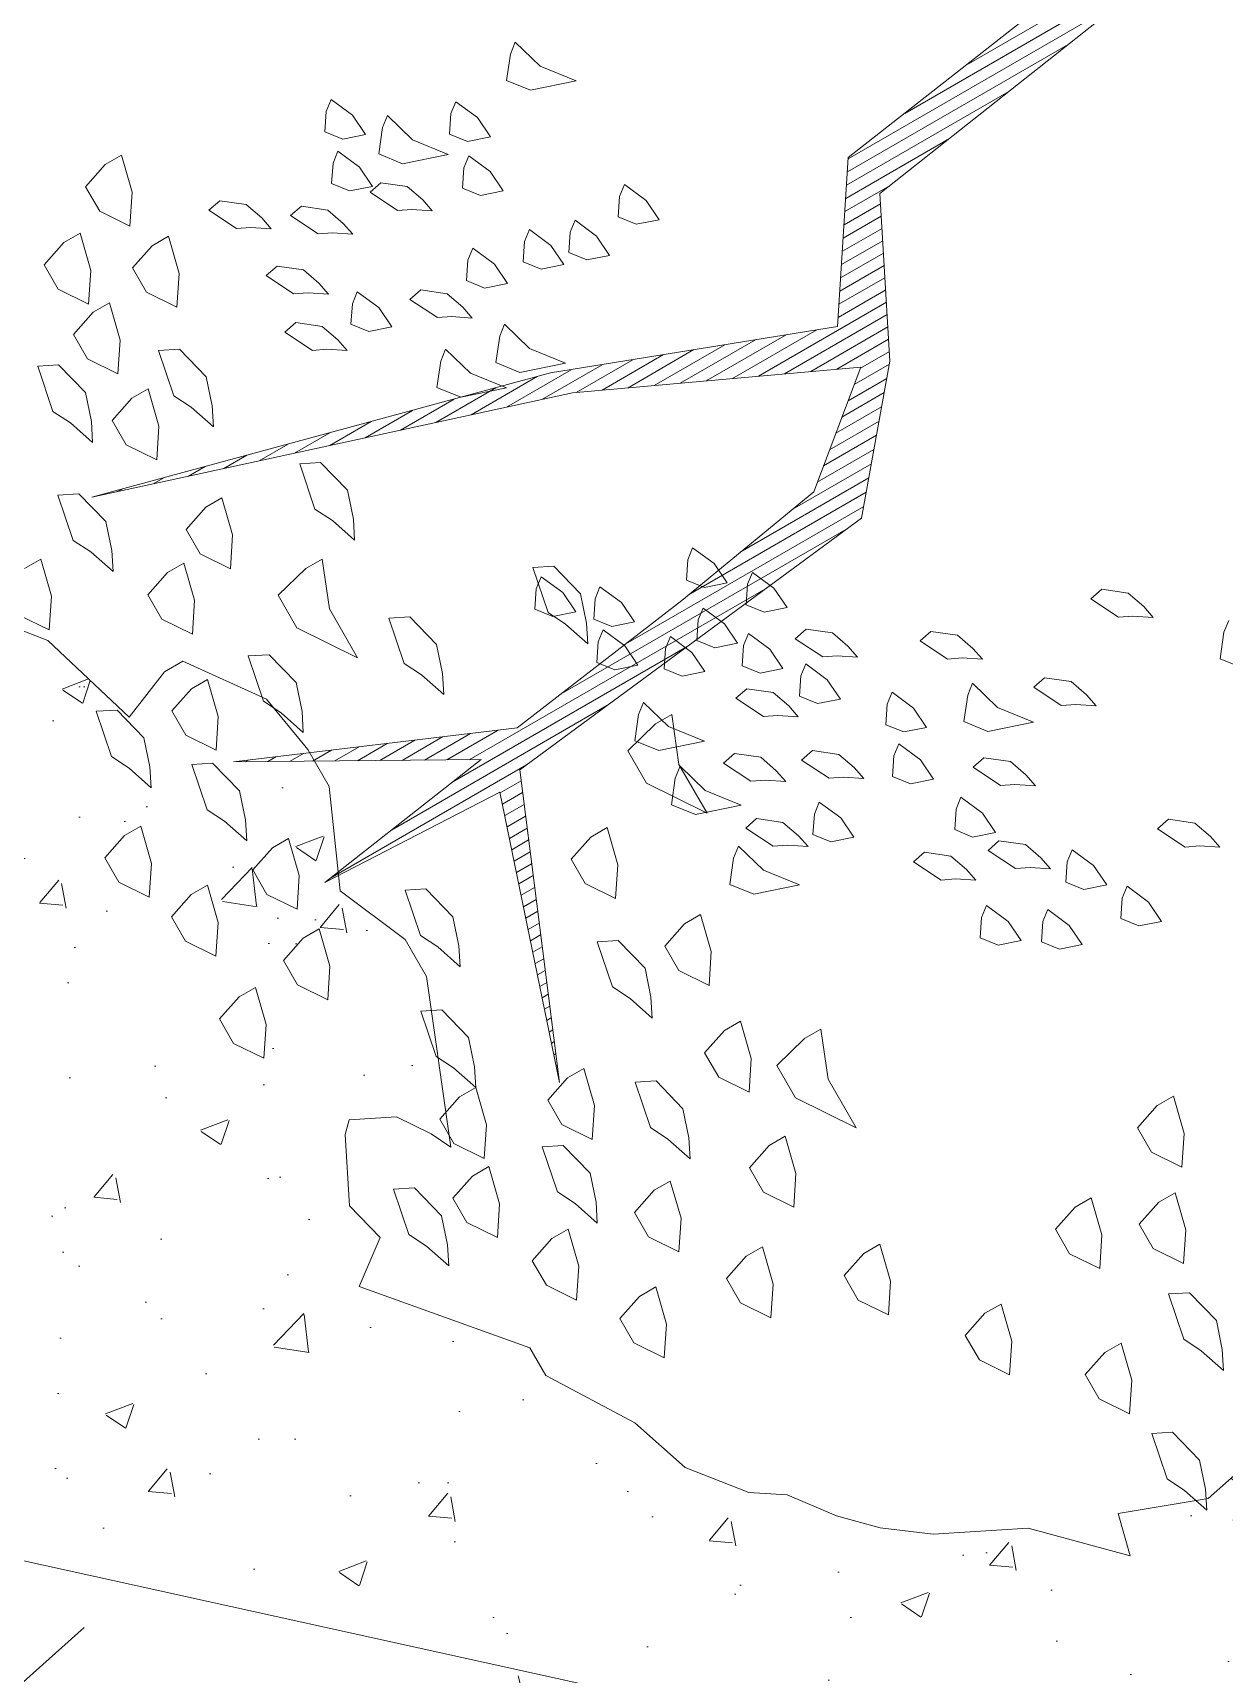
# Model space of a CAD drawing. Header units: metres. Extents: x 12093 to 20303, y 514 to 1412.
# Drawn here: x 19790.034 to 19791.582, y 684.949 to 687.081 of the extents above; entities that cross this region are included whole.
import ezdxf

# ---------------------------------------------------------------- set-up
doc = ezdxf.new("R2010")
doc.units = ezdxf.units.M
doc.layers.get('0').update_dxf_attribs({"lineweight": 13})
for name, color, linetype, lineweight in [('AMBI-GRASS', 104, 'Continuous', 20), ('ARBOLES', 52, 'Continuous', 13), ('grass', 64, 'Continuous', 13), ('MANZANAS-ORIGINALES', 147, 'Continuous', 9)]:
    doc.layers.add(name, color=color, linetype=linetype, lineweight=lineweight)
pattern_1 = [(50, (19136.99335, 73.14804), (0.36436934, -0.03187817), [0.0381, -0.4191]), (355, (19136.99335, 73.14804), (-0.07048565, 0.38211329), [0.03048, -0.33528]), (100.451, (19137.0237, 73.1454), (0.293885, 0.35023338), [0.03238, -0.35618]), (46.1842, (19136.99335, 73.24964), (0.54215808, -0.08408466), [0.05715, -0.62865]), (96.6356, (19137.03853, 73.24264), (0.47480847, 0.4948511), [0.04857, -0.53427]), (351.184, (19136.99335, 73.24964), (0.4748092, 0.49485024), [0.04572, -0.50292]), (21, (19137.04415, 73.22424), (0.30322976, -0.20453104), [0.0381, -0.4191]), (326, (19137.04415, 73.22424), (0.12360406, 0.36837593), [0.03048, -0.33528]), (71.4514, (19137.06942, 73.2072), (0.42683298, 0.16384572), [0.03238, -0.35618]), (37.5, (19136.99335, 73.14804), (0.006177207, 0.169110078), [0, -0.331216, 0, -0.34036, 0, -0.33655]), (7.5, (19136.99335, 73.14804), (0.133639325, 0.20036115), [0, -0.194056, 0, -0.323596, 0, -0.12827]), (327.5, (19136.88007, 73.14804), (0.27118119, -0.011457488), [0, -0.127, 0, -0.39624, 0, -0.52578]), (317.5, (19136.82927, 73.14804), (0.29625836, 0.05085298), [0, -0.1651, 0, -0.263144, 0, -0.37338])]

# ---------------------------------------------------------------- blocks, each defined once
blk = doc.blocks.new('ghgfghgh')
at = {"layer": 'ARBOLES', "lineweight": 20}
for p, q in [((20001.1504, 663.7638), (20001.5824, 664.0132)), ((20001.2006, 663.8032), (20001.4628, 663.9546)), ((20001.1042, 663.7276), (20001.3177, 663.8952)), ((20001.1042, 663.7267), (20001.333, 663.8588)), ((20001.3369, 663.8619), (20001.1301, 663.6982)), ((20001.1035, 663.7159), (20001.2843, 663.8203)), ((20001.1028, 663.705), (20001.2357, 663.7818)), ((20001.1021, 663.6942), (20001.187, 663.7433)), ((20001.0953, 663.5894), (20001.1042, 663.7276)), ((20001.1014, 663.6834), (20001.1384, 663.7047)), ((20001.1301, 663.6982), (20001.1383, 663.5611)), ((20001.1007, 663.6725), (20001.1306, 663.6898)), ((20001.0993, 663.6509), (20001.1318, 663.6696)), ((20001.1, 663.6617), (20001.1312, 663.6797)), ((20001.0986, 663.6401), (20001.1324, 663.6596)), ((20001.0979, 663.6292), (20001.133, 663.6495)), ((20001.0965, 663.6076), (20001.1342, 663.6293)), ((20001.0972, 663.6184), (20001.1336, 663.6394)), ((20001.0958, 663.5967), (20001.1348, 663.6193)), ((20001.0306, 663.5487), (20001.1354, 663.6092)), ((20000.8603, 663.5513), (20001.0953, 663.5894)), ((20001.052, 663.5506), (20001.136, 663.5991)), ((20001.0734, 663.5525), (20001.1366, 663.589)), ((20000.9452, 663.5411), (20001.003, 663.5744)), ((20000.9666, 663.543), (20001.0281, 663.5785)), ((20000.9879, 663.5449), (20001.0532, 663.5826)), ((20001.0093, 663.5468), (20001.0784, 663.5867)), ((20001.0947, 663.5544), (20001.1372, 663.579)), ((20000.8812, 663.5354), (20000.9276, 663.5622)), ((20000.9025, 663.5373), (20000.9527, 663.5663)), ((20000.9239, 663.5392), (20000.9778, 663.5704)), ((20001.1141, 663.5552), (20001.1378, 663.5689)), ((20001.1383, 663.5611), (20001.1151, 663.4324)), ((20000.4846, 663.4496), (20000.8603, 663.5513)), ((20000.7953, 663.5171), (20000.8494, 663.5483)), ((20000.8242, 663.5234), (20000.8773, 663.554)), ((20000.8532, 663.5297), (20000.9025, 663.5581)), ((20001.1145, 663.5562), (20000.8784, 663.5351)), ((20001.0759, 663.4541), (20001.1145, 663.5562)), ((20001.1091, 663.5419), (20001.1378, 663.5585)), ((20000.8784, 663.5351), (20000.4846, 663.4496)), ((20000.7664, 663.5108), (20000.8154, 663.5391)), ((20001.099, 663.5152), (20001.1336, 663.5352)), ((20001.1041, 663.5285), (20001.1357, 663.5468)), ((20000.7085, 663.4982), (20000.7474, 663.5207)), ((20000.7374, 663.5045), (20000.7814, 663.5299)), ((20001.094, 663.5019), (20001.1315, 663.5236)), ((20000.6795, 663.4919), (20000.7134, 663.5115)), ((20001.0889, 663.4885), (20001.1294, 663.5119)), ((20000.6506, 663.4856), (20000.6795, 663.5023)), ((20001.0839, 663.4752), (20001.1273, 663.5003)), ((20000.5927, 663.4731), (20000.6115, 663.4839)), ((20000.6216, 663.4794), (20000.6455, 663.4931)), ((20001.0788, 663.4619), (20001.1252, 663.4886)), ((20000.5637, 663.4668), (20000.5775, 663.4747)), ((20001.0581, 663.4395), (20001.1231, 663.477)), ((20000.9678, 663.3651), (20001.0759, 663.4541)), ((20000.9733, 663.3697), (20001.1189, 663.4537)), ((20001.0157, 663.4046), (20001.121, 663.4654)), ((20000.9219, 663.3296), (20001.1168, 663.4421)), ((20001.1151, 663.4324), (20000.8351, 663.2264)), ((20000.8691, 663.2886), (20001.104, 663.4243)), ((20000.7938, 663.2347), (20001.0382, 663.3758)), ((20000.833, 663.2607), (20000.9678, 663.3651)), ((20000.7802, 663.2165), (20000.9723, 663.3274)), ((20000.73, 663.177), (20000.9065, 663.279)), ((20000.6008, 663.233), (20000.833, 663.2607)), ((20000.7388, 663.2342), (20000.7719, 663.2534)), ((20000.7571, 663.2344), (20000.7947, 663.2561)), ((20000.7754, 663.2346), (20000.8174, 663.2588)), ((20000.647, 663.2334), (20000.6581, 663.2398)), ((20000.6654, 663.2336), (20000.6809, 663.2425)), ((20000.6837, 663.2337), (20000.7037, 663.2453)), ((20000.7021, 663.2339), (20000.7264, 663.248)), ((20000.7204, 663.2341), (20000.7492, 663.2507)), ((20000.8036, 663.2348), (20000.6008, 663.233)), ((20000.6103, 663.2331), (20000.6126, 663.2344)), ((20000.6287, 663.2332), (20000.6354, 663.2371)), ((20000.6755, 663.1343), (20000.8036, 663.2348)), ((20000.6797, 663.1376), (20000.8406, 663.2305)), ((20000.8351, 663.2264), (20000.8676, 662.9704)), ((20000.8191, 663.2076), (20000.8362, 663.2175)), ((20000.8189, 663.2082), (20000.6755, 663.1343)), ((20000.8676, 662.9704), (20000.8189, 663.2082)), ((20000.821, 663.1983), (20000.8374, 663.2078)), ((20000.8229, 663.189), (20000.8387, 663.1981)), ((20000.8248, 663.1797), (20000.8399, 663.1884)), ((20000.8267, 663.1703), (20000.8411, 663.1787)), ((20000.8286, 663.161), (20000.8424, 663.169)), ((20000.8305, 663.1517), (20000.8436, 663.1592)), ((20000.8324, 663.1424), (20000.8448, 663.1495)), ((20000.8343, 663.133), (20000.8461, 663.1398)), ((20000.8362, 663.1237), (20000.8473, 663.1301)), ((20000.8381, 663.1144), (20000.8485, 663.1204)), ((20000.8401, 663.1051), (20000.8498, 663.1107)), ((20000.842, 663.0958), (20000.851, 663.101)), ((20000.8439, 663.0864), (20000.8522, 663.0913)), ((20000.8458, 663.0771), (20000.8535, 663.0816)), ((20000.8477, 663.0678), (20000.8547, 663.0718)), ((20000.8496, 663.0585), (20000.8559, 663.0621)), ((20000.8515, 663.0491), (20000.8572, 663.0524)), ((20000.8534, 663.0398), (20000.8584, 663.0427)), ((20000.8553, 663.0305), (20000.8597, 663.033)), ((20000.8572, 663.0212), (20000.8609, 663.0233)), ((20000.8591, 663.0118), (20000.8621, 663.0136)), ((20000.861, 663.0025), (20000.8634, 663.0039)), ((20000.8629, 662.9932), (20000.8646, 662.9941))]:
    blk.add_line(p, q, dxfattribs=at)
at = {"layer": 'grass'}
for p, q in [((20000.8314, 663.8222), (20000.8274, 663.8124)), ((20000.8519, 663.8024), (20000.8314, 663.8222)), ((20000.8274, 663.8124), (20000.8243, 663.7908)), ((20000.8243, 663.7908), (20000.8439, 663.7828)), ((20000.8439, 663.7828), (20000.8813, 663.7904)), ((20000.8813, 663.7904), (20000.8519, 663.8024)), ((20000.6766, 663.7654), (20000.6755, 663.7487)), ((20000.6806, 663.7752), (20000.6766, 663.7654)), ((20000.6982, 663.7623), (20000.6806, 663.7752)), ((20000.7788, 663.7636), (20000.7777, 663.7469)), ((20000.7828, 663.7734), (20000.7788, 663.7636)), ((20000.8004, 663.7605), (20000.7828, 663.7734)), ((20000.7089, 663.7465), (20000.6982, 663.7623)), ((20000.7227, 663.7523), (20000.7196, 663.7306)), ((20000.7267, 663.7621), (20000.7227, 663.7523)), ((20000.7472, 663.7422), (20000.7267, 663.7621)), ((20000.8111, 663.7447), (20000.8004, 663.7605)), ((20000.6755, 663.7487), (20000.6902, 663.7427)), ((20000.6902, 663.7427), (20000.7089, 663.7465)), ((20000.7766, 663.7302), (20000.7472, 663.7422)), ((20000.7777, 663.7469), (20000.7924, 663.7409)), ((20000.7924, 663.7409), (20000.8111, 663.7447)), ((20000.509, 663.7297), (20000.4957, 663.722)), ((20000.5177, 663.6992), (20000.509, 663.7297)), ((20000.6822, 663.7231), (20000.681, 663.7064)), ((20000.6862, 663.7329), (20000.6822, 663.7231)), ((20000.7038, 663.7199), (20000.6862, 663.7329)), ((20000.7196, 663.7306), (20000.7392, 663.7226)), ((20000.7392, 663.7226), (20000.7766, 663.7302)), ((20000.7933, 663.7291), (20000.7893, 663.7193)), ((20000.8109, 663.7162), (20000.7933, 663.7291)), ((20000.4957, 663.722), (20000.4796, 663.7038)), ((20000.7145, 663.7041), (20000.7038, 663.7199)), ((20000.7893, 663.7193), (20000.7882, 663.7026)), ((20000.8216, 663.7004), (20000.8109, 663.7162)), ((20000.4796, 663.7038), (20000.4911, 663.6839)), ((20000.5159, 663.6716), (20000.5177, 663.6992)), ((20000.681, 663.7064), (20000.6957, 663.7003)), ((20000.6957, 663.7003), (20000.7145, 663.7041)), ((20000.7125, 663.6992), (20000.7214, 663.707)), ((20000.735, 663.6843), (20000.7125, 663.6992)), ((20000.7214, 663.707), (20000.743, 663.7039)), ((20000.743, 663.7039), (20000.7557, 663.693)), ((20000.7882, 663.7026), (20000.8029, 663.6966)), ((20000.8029, 663.6966), (20000.8216, 663.7004)), ((20000.9169, 663.6957), (20000.9158, 663.679)), ((20000.921, 663.7055), (20000.9169, 663.6957)), ((20000.9386, 663.6926), (20000.921, 663.7055)), ((20000.4911, 663.6839), (20000.5159, 663.6716)), ((20000.5806, 663.6845), (20000.5895, 663.6923)), ((20000.6031, 663.6696), (20000.5806, 663.6845)), ((20000.5895, 663.6923), (20000.6111, 663.6892)), ((20000.6111, 663.6892), (20000.6238, 663.6783)), ((20000.6474, 663.6801), (20000.6563, 663.6879)), ((20000.6563, 663.6879), (20000.6779, 663.6847)), ((20000.6779, 663.6847), (20000.6906, 663.6738)), ((20000.7468, 663.6852), (20000.735, 663.6843)), ((20000.7635, 663.6841), (20000.7468, 663.6852)), ((20000.7557, 663.693), (20000.7635, 663.6841)), ((20000.9493, 663.6768), (20000.9386, 663.6926)), ((20000.6149, 663.6705), (20000.6031, 663.6696)), ((20000.6316, 663.6694), (20000.6149, 663.6705)), ((20000.6238, 663.6783), (20000.6316, 663.6694)), ((20000.6699, 663.6651), (20000.6474, 663.6801)), ((20000.6906, 663.6738), (20000.6984, 663.6649)), ((20000.843, 663.6688), (20000.839, 663.6589)), ((20000.8606, 663.6558), (20000.843, 663.6688)), ((20000.8804, 663.6763), (20000.8764, 663.6665)), ((20000.898, 663.6634), (20000.8804, 663.6763)), ((20000.9158, 663.679), (20000.9305, 663.673)), ((20000.9305, 663.673), (20000.9493, 663.6768)), ((20000.4617, 663.658), (20000.4456, 663.6399)), ((20000.475, 663.6657), (20000.4617, 663.658)), ((20000.4837, 663.6353), (20000.475, 663.6657)), ((20000.5341, 663.6555), (20000.518, 663.6373)), ((20000.5474, 663.6632), (20000.5341, 663.6555)), ((20000.5561, 663.6328), (20000.5474, 663.6632)), ((20000.6817, 663.666), (20000.6699, 663.6651)), ((20000.6984, 663.6649), (20000.6817, 663.666)), ((20000.839, 663.6589), (20000.8379, 663.6422)), ((20000.8713, 663.64), (20000.8606, 663.6558)), ((20000.8764, 663.6665), (20000.8753, 663.6498)), ((20000.9087, 663.6476), (20000.898, 663.6634)), ((20000.7927, 663.6436), (20000.7916, 663.6269)), ((20000.7967, 663.6534), (20000.7927, 663.6436)), ((20000.8143, 663.6405), (20000.7967, 663.6534)), ((20000.8379, 663.6422), (20000.8526, 663.6362)), ((20000.8753, 663.6498), (20000.89, 663.6438)), ((20000.89, 663.6438), (20000.9087, 663.6476)), ((20000.4456, 663.6399), (20000.4571, 663.6199)), ((20000.482, 663.6077), (20000.4837, 663.6353)), ((20000.518, 663.6373), (20000.5295, 663.6174)), ((20000.5543, 663.6051), (20000.5561, 663.6328)), ((20000.6274, 663.631), (20000.6363, 663.6388)), ((20000.6499, 663.6161), (20000.6274, 663.631)), ((20000.6363, 663.6388), (20000.6579, 663.6357)), ((20000.6579, 663.6357), (20000.6706, 663.6248)), ((20000.825, 663.6246), (20000.8143, 663.6405)), ((20000.8526, 663.6362), (20000.8713, 663.64)), ((20000.4571, 663.6199), (20000.482, 663.6077)), ((20000.5295, 663.6174), (20000.5543, 663.6051)), ((20000.6617, 663.617), (20000.6499, 663.6161)), ((20000.6784, 663.6159), (20000.6617, 663.617)), ((20000.6706, 663.6248), (20000.6784, 663.6159)), ((20000.702, 663.6177), (20000.698, 663.6079)), ((20000.7196, 663.6048), (20000.702, 663.6177)), ((20000.7452, 663.6115), (20000.7541, 663.6193)), ((20000.7541, 663.6193), (20000.7757, 663.6162)), ((20000.7757, 663.6162), (20000.7884, 663.6053)), ((20000.7916, 663.6269), (20000.8063, 663.6208)), ((20000.8063, 663.6208), (20000.825, 663.6246)), ((20000.4991, 663.6087), (20000.4858, 663.601)), ((20000.5078, 663.5783), (20000.4991, 663.6087)), ((20000.698, 663.6079), (20000.6969, 663.5912)), ((20000.7303, 663.589), (20000.7196, 663.6048)), ((20000.7677, 663.5966), (20000.7452, 663.6115)), ((20000.7884, 663.6053), (20000.7962, 663.5963)), ((20000.4858, 663.601), (20000.4697, 663.5828)), ((20000.6428, 663.5847), (20000.6517, 663.5925)), ((20000.6517, 663.5925), (20000.6733, 663.5894)), ((20000.6733, 663.5894), (20000.686, 663.5785)), ((20000.6969, 663.5912), (20000.7116, 663.5852)), ((20000.7116, 663.5852), (20000.7303, 663.589)), ((20000.7795, 663.5975), (20000.7677, 663.5966)), ((20000.7962, 663.5963), (20000.7795, 663.5975)), ((20000.8227, 663.5912), (20000.8187, 663.5814)), ((20000.8432, 663.5714), (20000.8227, 663.5912)), ((20000.4697, 663.5828), (20000.4812, 663.5629)), ((20000.506, 663.5506), (20000.5078, 663.5783)), ((20000.6653, 663.5698), (20000.6428, 663.5847)), ((20000.686, 663.5785), (20000.6938, 663.5696)), ((20000.8187, 663.5814), (20000.8156, 663.5598)), ((20000.4812, 663.5629), (20000.506, 663.5506)), ((20000.5393, 663.5698), (20000.5564, 663.5709)), ((20000.5518, 663.5327), (20000.5393, 663.5698)), ((20000.5564, 663.5709), (20000.5784, 663.5481)), ((20000.6771, 663.5707), (20000.6653, 663.5698)), ((20000.6938, 663.5696), (20000.6771, 663.5707)), ((20000.7704, 663.5611), (20000.7673, 663.5395)), ((20000.7744, 663.5709), (20000.7704, 663.5611)), ((20000.7949, 663.5511), (20000.7744, 663.5709)), ((20000.8727, 663.5594), (20000.8432, 663.5714)), ((20000.4403, 663.557), (20000.4574, 663.558)), ((20000.4528, 663.5199), (20000.4403, 663.557)), ((20000.4574, 663.558), (20000.4794, 663.5353)), ((20000.5784, 663.5481), (20000.5833, 663.5243)), ((20000.8243, 663.5391), (20000.7949, 663.5511)), ((20000.8156, 663.5598), (20000.8352, 663.5518)), ((20000.8352, 663.5518), (20000.8727, 663.5594)), ((20000.4794, 663.5353), (20000.4843, 663.5115)), ((20000.5308, 663.5384), (20000.5175, 663.5307)), ((20000.5395, 663.5079), (20000.5308, 663.5384)), ((20000.7673, 663.5395), (20000.7869, 663.5315)), ((20000.7869, 663.5315), (20000.8243, 663.5391)), ((20000.5175, 663.5307), (20000.5014, 663.5125)), ((20000.5661, 663.5233), (20000.5518, 663.5327)), ((20000.5843, 663.5072), (20000.5661, 663.5233)), ((20000.5833, 663.5243), (20000.5843, 663.5072)), ((20000.4671, 663.5105), (20000.4528, 663.5199)), ((20000.4853, 663.4944), (20000.4671, 663.5105)), ((20000.4843, 663.5115), (20000.4853, 663.4944)), ((20000.5014, 663.5125), (20000.5129, 663.4926)), ((20000.5378, 663.4803), (20000.5395, 663.5079)), ((20000.5129, 663.4926), (20000.5378, 663.4803)), ((20000.6549, 663.477), (20000.672, 663.478)), ((20000.6674, 663.4399), (20000.6549, 663.477)), ((20000.672, 663.478), (20000.694, 663.4553)), ((20000.5058, 663.4542), (20000.5095, 663.4563)), ((20000.5348, 663.4605), (20000.5435, 663.4655)), ((20000.694, 663.4553), (20000.6989, 663.4315)), ((20000.4569, 663.4514), (20000.4741, 663.4524)), ((20000.4695, 663.4143), (20000.4569, 663.4514)), ((20000.4741, 663.4524), (20000.4961, 663.4296)), ((20000.5779, 663.4414), (20000.5618, 663.4233)), ((20000.5912, 663.4491), (20000.5779, 663.4414)), ((20000.5999, 663.4187), (20000.5912, 663.4491)), ((20000.4961, 663.4296), (20000.5009, 663.4059)), ((20000.6818, 663.4305), (20000.6674, 663.4399)), ((20000.6999, 663.4144), (20000.6818, 663.4305)), ((20000.6989, 663.4315), (20000.6999, 663.4144)), ((20000.4838, 663.4048), (20000.4695, 663.4143)), ((20000.5618, 663.4233), (20000.5733, 663.4033)), ((20000.5981, 663.3911), (20000.5999, 663.4187)), ((20000.502, 663.3887), (20000.4838, 663.4048)), ((20000.5009, 663.4059), (20000.502, 663.3887)), ((20000.5733, 663.4033), (20000.5981, 663.3911)), ((20000.9767, 663.4082), (20000.9727, 663.3984)), ((20000.9943, 663.3953), (20000.9767, 663.4082)), ((20000.4429, 663.3989), (20000.4296, 663.3913)), ((20000.4516, 663.3685), (20000.4429, 663.3989)), ((20000.5467, 663.388), (20000.5306, 663.3698)), ((20000.56, 663.3956), (20000.5467, 663.388)), ((20000.5687, 663.3652), (20000.56, 663.3956)), ((20000.66, 663.3913), (20000.6373, 663.3693)), ((20000.6733, 663.399), (20000.66, 663.3913)), ((20000.6792, 663.3581), (20000.6733, 663.399)), ((20000.8457, 663.3922), (20000.8629, 663.3932)), ((20000.8583, 663.3551), (20000.8457, 663.3922)), ((20000.8629, 663.3932), (20000.8849, 663.3704)), ((20000.9727, 663.3984), (20000.9716, 663.3817)), ((20001.005, 663.3794), (20000.9943, 663.3953)), ((20001.0257, 663.3881), (20001.0217, 663.3783)), ((20001.0433, 663.3752), (20001.0257, 663.3881)), ((20000.8486, 663.3747), (20000.8475, 663.358)), ((20000.8527, 663.3845), (20000.8486, 663.3747)), ((20000.8703, 663.3716), (20000.8527, 663.3845)), ((20000.9008, 663.3763), (20000.8968, 663.3665)), ((20000.9184, 663.3634), (20000.9008, 663.3763)), ((20000.9716, 663.3817), (20000.9863, 663.3756)), ((20000.9863, 663.3756), (20001.005, 663.3794)), ((20001.0217, 663.3783), (20001.0206, 663.3616)), ((20001.054, 663.3594), (20001.0433, 663.3752)), ((20001.3028, 663.3664), (20001.3118, 663.3742)), ((20001.3118, 663.3742), (20001.3334, 663.3711)), ((20000.4498, 663.3409), (20000.4516, 663.3685)), ((20000.5306, 663.3698), (20000.5421, 663.3499)), ((20000.567, 663.3376), (20000.5687, 663.3652)), ((20000.6373, 663.3693), (20000.6526, 663.3427)), ((20000.881, 663.3558), (20000.8703, 663.3716)), ((20000.8849, 663.3704), (20000.8897, 663.3466)), ((20000.8968, 663.3665), (20000.8957, 663.3498)), ((20000.9291, 663.3476), (20000.9184, 663.3634)), ((20001.0206, 663.3616), (20001.0353, 663.3556)), ((20001.3254, 663.3515), (20001.3028, 663.3664)), ((20001.3334, 663.3711), (20001.3461, 663.3601)), ((20001.3461, 663.3601), (20001.3539, 663.3512)), ((20000.4487, 663.3322), (20000.3966, 663.3525)), ((20000.425, 663.3531), (20000.4498, 663.3409)), ((20000.5421, 663.3499), (20000.567, 663.3376)), ((20000.7023, 663.3182), (20000.6792, 663.3581)), ((20000.7278, 663.3507), (20000.745, 663.3517)), ((20000.7404, 663.3136), (20000.7278, 663.3507)), ((20000.745, 663.3517), (20000.767, 663.329)), ((20000.8475, 663.358), (20000.8622, 663.352)), ((20000.8726, 663.3456), (20000.8583, 663.3551)), ((20000.8622, 663.352), (20000.881, 663.3558)), ((20000.8897, 663.3466), (20000.8908, 663.3295)), ((20000.8957, 663.3498), (20000.9104, 663.3438)), ((20000.9104, 663.3438), (20000.9291, 663.3476)), ((20000.9812, 663.3491), (20000.9801, 663.3324)), ((20000.9852, 663.3589), (20000.9812, 663.3491)), ((20001.0028, 663.346), (20000.9852, 663.3589)), ((20001.0135, 663.3302), (20001.0028, 663.346)), ((20001.0353, 663.3556), (20001.054, 663.3594)), ((20001.3372, 663.3523), (20001.3254, 663.3515)), ((20001.3539, 663.3512), (20001.3372, 663.3523)), ((20001.4158, 663.3488), (20001.4118, 663.339)), ((20000.6526, 663.3427), (20000.7023, 663.3182)), ((20000.8908, 663.3295), (20000.8726, 663.3456)), ((20000.9035, 663.3409), (20000.8994, 663.3311)), ((20000.9211, 663.328), (20000.9035, 663.3409)), ((20000.9585, 663.3355), (20000.9545, 663.3257)), ((20000.9761, 663.3226), (20000.9585, 663.3355)), ((20001.0224, 663.338), (20001.0184, 663.3282)), ((20001.04, 663.3251), (20001.0224, 663.338)), ((20001.0607, 663.3338), (20001.0696, 663.3416)), ((20001.0832, 663.3189), (20001.0607, 663.3338)), ((20001.0696, 663.3416), (20001.0912, 663.3385)), ((20001.0912, 663.3385), (20001.1039, 663.3276)), ((20001.163, 663.332), (20001.1719, 663.3398)), ((20001.1719, 663.3398), (20001.1935, 663.3367)), ((20001.1935, 663.3367), (20001.2062, 663.3258)), ((20001.4118, 663.339), (20001.4087, 663.3174)), ((20000.5151, 663.2696), (20000.4487, 663.3322)), ((20000.6127, 663.3197), (20000.6299, 663.3207)), ((20000.6253, 663.2826), (20000.6127, 663.3197)), ((20000.6299, 663.3207), (20000.6519, 663.298)), ((20000.767, 663.329), (20000.7718, 663.3052)), ((20000.8994, 663.3311), (20000.8983, 663.3144)), ((20000.9318, 663.3121), (20000.9211, 663.328)), ((20000.9545, 663.3257), (20000.9534, 663.309)), ((20000.9868, 663.3068), (20000.9761, 663.3226)), ((20000.9801, 663.3324), (20000.9948, 663.3264)), ((20000.9948, 663.3264), (20001.0135, 663.3302)), ((20001.0184, 663.3282), (20001.0173, 663.3115)), ((20001.0507, 663.3093), (20001.04, 663.3251)), ((20001.095, 663.3198), (20001.0832, 663.3189)), ((20001.1117, 663.3187), (20001.095, 663.3198)), ((20001.1039, 663.3276), (20001.1117, 663.3187)), ((20001.1855, 663.3171), (20001.163, 663.332)), ((20001.2062, 663.3258), (20001.214, 663.3169)), ((20000.5442, 663.3066), (20000.5151, 663.2696)), ((20000.5593, 663.3153), (20000.5442, 663.3066)), ((20000.6277, 663.2842), (20000.5593, 663.3153)), ((20000.7547, 663.3041), (20000.7404, 663.3136)), ((20000.8983, 663.3144), (20000.913, 663.3084)), ((20000.913, 663.3084), (20000.9318, 663.3121)), ((20000.9534, 663.309), (20000.9681, 663.303)), ((20000.9681, 663.303), (20000.9868, 663.3068)), ((20001.0173, 663.3115), (20001.032, 663.3055)), ((20001.032, 663.3055), (20001.0507, 663.3093)), ((20001.0694, 663.3131), (20001.0654, 663.3033)), ((20001.087, 663.3002), (20001.0694, 663.3131)), ((20001.1973, 663.318), (20001.1855, 663.3171)), ((20001.214, 663.3169), (20001.1973, 663.318)), ((20001.4087, 663.3174), (20001.4283, 663.3094)), ((20000.5662, 663.2928), (20000.5501, 663.2747)), ((20000.5795, 663.3005), (20000.5662, 663.2928)), ((20000.5882, 663.2701), (20000.5795, 663.3005)), ((20000.6519, 663.298), (20000.6568, 663.2742)), ((20000.7729, 663.288), (20000.7547, 663.3041)), ((20000.7718, 663.3052), (20000.7729, 663.288)), ((20001.0122, 663.285), (20001.0211, 663.2928)), ((20001.0211, 663.2928), (20001.0427, 663.2897)), ((20001.0654, 663.3033), (20001.0643, 663.2866)), ((20001.0977, 663.2843), (20001.087, 663.3002)), ((20001.206, 663.2973), (20001.202, 663.2875)), ((20001.2265, 663.2775), (20001.206, 663.2973)), ((20001.2561, 663.294), (20001.265, 663.3018)), ((20001.2786, 663.279), (20001.2561, 663.294)), ((20001.265, 663.3018), (20001.2866, 663.2987)), ((20001.2866, 663.2987), (20001.2993, 663.2877)), ((20000.6396, 663.2732), (20000.6253, 663.2826)), ((20000.6615, 663.2432), (20000.6277, 663.2842)), ((20000.9364, 663.2816), (20000.9324, 663.2718)), ((20000.9569, 663.2618), (20000.9364, 663.2816)), ((20001.0347, 663.2701), (20001.0122, 663.285)), ((20001.0427, 663.2897), (20001.0554, 663.2788)), ((20001.0643, 663.2866), (20001.079, 663.2806)), ((20001.079, 663.2806), (20001.0977, 663.2843)), ((20001.136, 663.2801), (20001.1349, 663.2634)), ((20001.14, 663.2899), (20001.136, 663.2801)), ((20001.1576, 663.277), (20001.14, 663.2899)), ((20001.202, 663.2875), (20001.1989, 663.2659)), ((20001.2904, 663.2799), (20001.2786, 663.279)), ((20001.3071, 663.2788), (20001.2904, 663.2799)), ((20001.2993, 663.2877), (20001.3071, 663.2788)), ((20000.4882, 663.2744), (20000.5053, 663.2754)), ((20000.5007, 663.2373), (20000.4882, 663.2744)), ((20000.5053, 663.2754), (20000.5273, 663.2527)), ((20000.5501, 663.2747), (20000.5616, 663.2547)), ((20000.5864, 663.2424), (20000.5882, 663.2701)), ((20000.6578, 663.257), (20000.6396, 663.2732)), ((20000.6568, 663.2742), (20000.6578, 663.257)), ((20000.9324, 663.2718), (20000.9293, 663.2502)), ((20000.9596, 663.2717), (20000.9463, 663.264)), ((20000.9655, 663.2308), (20000.9596, 663.2717)), ((20001.0465, 663.271), (20001.0347, 663.2701)), ((20001.0632, 663.2699), (20001.0465, 663.271)), ((20001.0554, 663.2788), (20001.0632, 663.2699)), ((20001.1683, 663.2612), (20001.1576, 663.277)), ((20001.1989, 663.2659), (20001.2185, 663.2579)), ((20001.2185, 663.2579), (20001.2559, 663.2655)), ((20001.2559, 663.2655), (20001.2265, 663.2775)), ((20000.5273, 663.2527), (20000.5322, 663.2289)), ((20000.5616, 663.2547), (20000.5864, 663.2424)), ((20000.9463, 663.264), (20000.9235, 663.242)), ((20000.9863, 663.2498), (20000.9569, 663.2618)), ((20001.1349, 663.2634), (20001.1496, 663.2574)), ((20001.1496, 663.2574), (20001.1683, 663.2612)), ((20000.6789, 663.2129), (20000.6615, 663.2432)), ((20000.9235, 663.242), (20000.9389, 663.2154)), ((20000.9293, 663.2502), (20000.9489, 663.2422)), ((20000.9489, 663.2422), (20000.9863, 663.2498)), ((20001.0019, 663.232), (20001.0109, 663.2398)), ((20001.0109, 663.2398), (20001.0325, 663.2367)), ((20001.0659, 663.2344), (20001.0748, 663.2422)), ((20001.0748, 663.2422), (20001.0964, 663.2391)), ((20001.0964, 663.2391), (20001.1091, 663.2282)), ((20001.1456, 663.2476), (20001.1416, 663.2378)), ((20001.1632, 663.2347), (20001.1456, 663.2476)), ((20000.5151, 663.2278), (20000.5007, 663.2373)), ((20000.5332, 663.2117), (20000.5151, 663.2278)), ((20000.5322, 663.2289), (20000.5332, 663.2117)), ((20000.5665, 663.2309), (20000.5836, 663.232)), ((20000.579, 663.1938), (20000.5665, 663.2309)), ((20000.5836, 663.232), (20000.6056, 663.2092)), ((20000.9665, 663.2293), (20000.9625, 663.2195)), ((20000.9885, 663.1909), (20000.9655, 663.2308)), ((20000.987, 663.2095), (20000.9665, 663.2293)), ((20001.0244, 663.2171), (20001.0019, 663.232)), ((20001.0325, 663.2367), (20001.0452, 663.2257)), ((20001.0452, 663.2257), (20001.053, 663.2168)), ((20001.0884, 663.2195), (20001.0659, 663.2344)), ((20001.1091, 663.2282), (20001.1169, 663.2193)), ((20001.1416, 663.2378), (20001.1405, 663.2211)), ((20001.1739, 663.2189), (20001.1632, 663.2347)), ((20001.2064, 663.2285), (20001.2153, 663.2363)), ((20001.2289, 663.2135), (20001.2064, 663.2285)), ((20001.2153, 663.2363), (20001.237, 663.2332)), ((20001.237, 663.2332), (20001.2497, 663.2222)), ((20000.688, 663.1274), (20000.6789, 663.2129)), ((20000.9389, 663.2154), (20000.9885, 663.1909)), ((20000.9625, 663.2195), (20000.9594, 663.1979)), ((20001.0363, 663.218), (20001.0244, 663.2171)), ((20001.053, 663.2168), (20001.0363, 663.218)), ((20001.1002, 663.2204), (20001.0884, 663.2195)), ((20001.1169, 663.2193), (20001.1002, 663.2204)), ((20001.1405, 663.2211), (20001.1552, 663.2151)), ((20001.1552, 663.2151), (20001.1739, 663.2189)), ((20001.2407, 663.2144), (20001.2289, 663.2135)), ((20001.2574, 663.2133), (20001.2407, 663.2144)), ((20001.2497, 663.2222), (20001.2574, 663.2133)), ((20000.6056, 663.2092), (20000.6105, 663.1854)), ((20001.0164, 663.1975), (20000.987, 663.2095)), ((20001.0804, 663.1999), (20001.0764, 663.1901)), ((20001.098, 663.187), (20001.0804, 663.1999)), ((20001.1964, 663.204), (20001.1924, 663.1942)), ((20001.214, 663.191), (20001.1964, 663.204)), ((20000.5934, 663.1844), (20000.579, 663.1938)), ((20000.6105, 663.1854), (20000.6115, 663.1683)), ((20000.9594, 663.1979), (20000.979, 663.1899)), ((20000.979, 663.1899), (20001.0164, 663.1975)), ((20001.0202, 663.1787), (20001.0291, 663.1865)), ((20001.0291, 663.1865), (20001.0507, 663.1834)), ((20001.0764, 663.1901), (20001.0752, 663.1734)), ((20001.1087, 663.1712), (20001.098, 663.187)), ((20001.1924, 663.1942), (20001.1913, 663.1775)), ((20001.2247, 663.1752), (20001.214, 663.191)), ((20001.3575, 663.1782), (20001.3664, 663.186)), ((20001.3664, 663.186), (20001.388, 663.1828)), ((20000.5115, 663.1726), (20000.4954, 663.1544)), ((20000.5248, 663.1803), (20000.5115, 663.1726)), ((20000.5335, 663.1498), (20000.5248, 663.1803)), ((20000.6115, 663.1683), (20000.5934, 663.1844)), ((20000.8934, 663.1714), (20000.8773, 663.1533)), ((20000.9067, 663.1791), (20000.8934, 663.1714)), ((20000.9154, 663.1487), (20000.9067, 663.1791)), ((20001.0427, 663.1638), (20001.0202, 663.1787)), ((20001.0507, 663.1834), (20001.0634, 663.1725)), ((20001.0634, 663.1725), (20001.0712, 663.1636)), ((20001.0752, 663.1734), (20001.0899, 663.1674)), ((20001.1913, 663.1775), (20001.206, 663.1714)), ((20001.206, 663.1714), (20001.2247, 663.1752)), ((20001.38, 663.1632), (20001.3575, 663.1782)), ((20001.388, 663.1828), (20001.4007, 663.1719)), ((20001.4007, 663.1719), (20001.4085, 663.163)), ((20000.6325, 663.1627), (20000.6164, 663.1445)), ((20000.6458, 663.1703), (20000.6325, 663.1627)), ((20000.6545, 663.1399), (20000.6458, 663.1703)), ((20001.0142, 663.164), (20001.0102, 663.1542)), ((20001.0347, 663.1442), (20001.0142, 663.164)), ((20001.0545, 663.1647), (20001.0427, 663.1638)), ((20001.0712, 663.1636), (20001.0545, 663.1647)), ((20001.0899, 663.1674), (20001.1087, 663.1712)), ((20001.1577, 663.1512), (20001.1666, 663.159)), ((20001.1666, 663.159), (20001.1882, 663.1558)), ((20001.2187, 663.1605), (20001.2276, 663.1683)), ((20001.2412, 663.1456), (20001.2187, 663.1605)), ((20001.2276, 663.1683), (20001.2492, 663.1652)), ((20001.2492, 663.1652), (20001.2619, 663.1543)), ((20001.2875, 663.161), (20001.2835, 663.1512)), ((20001.3051, 663.1481), (20001.2875, 663.161)), ((20001.3918, 663.1641), (20001.38, 663.1632)), ((20001.4085, 663.163), (20001.3918, 663.1641)), ((20000.4954, 663.1544), (20000.5069, 663.1345)), ((20000.5317, 663.1222), (20000.5335, 663.1498)), ((20000.6164, 663.1445), (20000.6279, 663.1245)), ((20000.8773, 663.1533), (20000.8888, 663.1333)), ((20000.9136, 663.121), (20000.9154, 663.1487)), ((20001.0102, 663.1542), (20001.0071, 663.1326)), ((20001.1802, 663.1362), (20001.1577, 663.1512)), ((20001.1882, 663.1558), (20001.2009, 663.1449)), ((20001.2009, 663.1449), (20001.2087, 663.136)), ((20001.253, 663.1465), (20001.2412, 663.1456)), ((20001.2697, 663.1454), (20001.253, 663.1465)), ((20001.2619, 663.1543), (20001.2697, 663.1454)), ((20001.2835, 663.1512), (20001.2824, 663.1345)), ((20001.3158, 663.1323), (20001.3051, 663.1481)), ((20000.5069, 663.1345), (20000.5317, 663.1222)), ((20000.5793, 663.1319), (20000.566, 663.1243)), ((20000.588, 663.1015), (20000.5793, 663.1319)), ((20000.6527, 663.1123), (20000.6545, 663.1399)), ((20000.8888, 663.1333), (20000.9136, 663.121)), ((20001.0071, 663.1326), (20001.0267, 663.1246)), ((20001.0267, 663.1246), (20001.0641, 663.1322)), ((20001.0641, 663.1322), (20001.0347, 663.1442)), ((20001.192, 663.1371), (20001.1802, 663.1362)), ((20001.2087, 663.136), (20001.192, 663.1371)), ((20001.2824, 663.1345), (20001.2971, 663.1285)), ((20001.2971, 663.1285), (20001.3158, 663.1323)), ((20001.3325, 663.1312), (20001.3285, 663.1214)), ((20001.3501, 663.1182), (20001.3325, 663.1312)), ((20000.566, 663.1243), (20000.5499, 663.1061)), ((20000.6279, 663.1245), (20000.6527, 663.1123)), ((20000.7412, 663.0875), (20000.688, 663.1274)), ((20000.7412, 663.1279), (20000.7583, 663.1289)), ((20000.7538, 663.0908), (20000.7412, 663.1279)), ((20000.7583, 663.1289), (20000.7804, 663.1062)), ((20001.3285, 663.1214), (20001.3274, 663.1046)), ((20001.3608, 663.1024), (20001.3501, 663.1182)), ((20000.5499, 663.1061), (20000.5614, 663.0862)), ((20000.7804, 663.1062), (20000.7852, 663.0824)), ((20000.9832, 663.108), (20000.9699, 663.1003)), ((20000.9919, 663.0776), (20000.9832, 663.108)), ((20001.2134, 663.1055), (20001.2123, 663.0888)), ((20001.2174, 663.1153), (20001.2134, 663.1055)), ((20001.235, 663.1024), (20001.2174, 663.1153)), ((20001.2675, 663.112), (20001.2635, 663.1022)), ((20001.2851, 663.0991), (20001.2675, 663.112)), ((20001.3274, 663.1046), (20001.3421, 663.0986)), ((20000.5862, 663.0739), (20000.588, 663.1015)), ((20000.6709, 663.0962), (20000.6576, 663.0885)), ((20000.6796, 663.0657), (20000.6709, 663.0962)), ((20000.7681, 663.0814), (20000.7538, 663.0908)), ((20000.9699, 663.1003), (20000.9538, 663.0822)), ((20001.2457, 663.0866), (20001.235, 663.1024)), ((20001.2635, 663.1022), (20001.2624, 663.0855)), ((20001.2958, 663.0833), (20001.2851, 663.0991)), ((20001.3421, 663.0986), (20001.3608, 663.1024)), ((20000.5614, 663.0862), (20000.5862, 663.0739)), ((20000.6576, 663.0885), (20000.6415, 663.0703)), ((20000.7587, 663.0573), (20000.7412, 663.0875)), ((20000.7862, 663.0652), (20000.7681, 663.0814)), ((20000.7852, 663.0824), (20000.7862, 663.0652)), ((20000.8985, 663.0857), (20000.9157, 663.0868)), ((20000.9111, 663.0487), (20000.8985, 663.0857)), ((20000.9157, 663.0868), (20000.9377, 663.064)), ((20000.9538, 663.0822), (20000.9653, 663.0622)), ((20000.9901, 663.05), (20000.9919, 663.0776)), ((20001.2123, 663.0888), (20001.227, 663.0828)), ((20001.227, 663.0828), (20001.2457, 663.0866)), ((20001.2624, 663.0855), (20001.2771, 663.0795)), ((20001.2771, 663.0795), (20001.2958, 663.0833)), ((20000.6415, 663.0703), (20000.653, 663.0504)), ((20000.6778, 663.0381), (20000.6796, 663.0657)), ((20000.9377, 663.064), (20000.9425, 663.0402)), ((20000.653, 663.0504), (20000.6778, 663.0381)), ((20000.7788, 662.9176), (20000.7587, 663.0573)), ((20000.9653, 663.0622), (20000.9901, 663.05)), ((20000.6054, 663.0406), (20000.5893, 663.0225)), ((20000.6187, 663.0483), (20000.6054, 663.0406)), ((20000.6274, 663.0179), (20000.6187, 663.0483)), ((20000.9254, 663.0392), (20000.9111, 663.0487)), ((20000.9436, 663.0231), (20000.9254, 663.0392)), ((20000.9425, 663.0402), (20000.9436, 663.0231)), ((20000.754, 663.0289), (20000.7712, 663.0299)), ((20000.7666, 662.9918), (20000.754, 663.0289)), ((20000.7712, 663.0299), (20000.7932, 663.0072)), ((20000.5893, 663.0225), (20000.6008, 663.0025)), ((20000.6256, 662.9903), (20000.6274, 663.0179)), ((20001.0027, 663.0129), (20000.9865, 662.9947)), ((20001.016, 663.0206), (20001.0027, 663.0129)), ((20001.0247, 662.9901), (20001.016, 663.0206)), ((20001.0817, 663.0142), (20001.0684, 663.0065)), ((20001.0876, 662.9733), (20001.0817, 663.0142)), ((20000.6008, 663.0025), (20000.6256, 662.9903)), ((20000.7932, 663.0072), (20000.798, 662.9834)), ((20001.0684, 663.0065), (20001.0456, 662.9845)), ((20000.7809, 662.9824), (20000.7666, 662.9918)), ((20000.798, 662.9834), (20000.7991, 662.9663)), ((20000.8649, 662.9839), (20000.8658, 662.9844)), ((20000.9865, 662.9947), (20000.9981, 662.9748)), ((20001.0229, 662.9625), (20001.0247, 662.9901)), ((20001.0456, 662.9845), (20001.061, 662.9579)), ((20000.7991, 662.9663), (20000.7809, 662.9824)), ((20000.8743, 662.9742), (20000.8582, 662.9561)), ((20000.8668, 662.9746), (20000.8671, 662.9747)), ((20000.8876, 662.9819), (20000.8743, 662.9742)), ((20000.8963, 662.9515), (20000.8876, 662.9819)), ((20000.9295, 662.9707), (20000.9467, 662.9717)), ((20000.9421, 662.9336), (20000.9295, 662.9707)), ((20000.9467, 662.9717), (20000.9687, 662.9489)), ((20000.9981, 662.9748), (20001.0229, 662.9625)), ((20001.1106, 662.9334), (20001.0876, 662.9733)), ((20000.7858, 662.9586), (20000.7697, 662.9404)), ((20000.7991, 662.9663), (20000.7858, 662.9586)), ((20000.8078, 662.9358), (20000.7991, 662.9663)), ((20001.061, 662.9579), (20001.1106, 662.9334)), ((20001.3705, 662.9593), (20001.3572, 662.9516)), ((20001.3792, 662.9288), (20001.3705, 662.9593)), ((20000.8582, 662.9561), (20000.8697, 662.9361)), ((20000.8945, 662.9238), (20000.8963, 662.9515)), ((20000.9687, 662.9489), (20000.9735, 662.9251)), ((20001.3572, 662.9516), (20001.3411, 662.9334)), ((20000.6921, 662.928), (20000.6953, 662.94)), ((20000.6953, 662.94), (20000.7343, 662.9423)), ((20000.7343, 662.9423), (20000.7625, 662.9284)), ((20000.7697, 662.9404), (20000.7812, 662.9205)), ((20000.806, 662.9082), (20000.8078, 662.9358)), ((20000.8697, 662.9361), (20000.8945, 662.9238)), ((20000.9564, 662.9241), (20000.9421, 662.9336)), ((20001.3411, 662.9334), (20001.3526, 662.9135)), ((20000.6956, 662.8695), (20000.6921, 662.928)), ((20000.7625, 662.9284), (20000.7788, 662.9176)), ((20000.7812, 662.9205), (20000.806, 662.9082)), ((20000.8536, 662.9179), (20000.8707, 662.919)), ((20000.8661, 662.8809), (20000.8536, 662.9179)), ((20000.8707, 662.919), (20000.8927, 662.8962)), ((20000.9746, 662.908), (20000.9564, 662.9241)), ((20000.9735, 662.9251), (20000.9746, 662.908)), ((20001.0393, 662.9188), (20001.0232, 662.9006)), ((20001.0526, 662.9264), (20001.0393, 662.9188)), ((20001.0613, 662.896), (20001.0526, 662.9264)), ((20001.3774, 662.9012), (20001.3792, 662.9288)), ((20001.3526, 662.9135), (20001.3774, 662.9012)), ((20000.7965, 662.8939), (20000.7804, 662.8757)), ((20000.8098, 662.9016), (20000.7965, 662.8939)), ((20000.8185, 662.8711), (20000.8098, 662.9016)), ((20000.8927, 662.8962), (20000.8976, 662.8724)), ((20000.9584, 662.8898), (20000.9451, 662.8822)), ((20000.9672, 662.8594), (20000.9584, 662.8898)), ((20001.0232, 662.9006), (20001.0347, 662.8807)), ((20001.0595, 662.8684), (20001.0613, 662.896)), ((20000.7318, 662.8831), (20000.749, 662.8841)), ((20000.7444, 662.846), (20000.7318, 662.8831)), ((20000.749, 662.8841), (20000.771, 662.8614)), ((20000.7804, 662.8757), (20000.7919, 662.8558)), ((20000.8804, 662.8714), (20000.8661, 662.8809)), ((20000.9451, 662.8822), (20000.929, 662.864)), ((20001.0347, 662.8807), (20001.0595, 662.8684)), ((20001.3032, 662.8761), (20001.2899, 662.8685)), ((20001.3119, 662.8457), (20001.3032, 662.8761)), ((20001.3718, 662.8802), (20001.3585, 662.8726)), ((20001.3805, 662.8498), (20001.3718, 662.8802)), ((20000.7207, 662.8437), (20000.6956, 662.8695)), ((20000.8168, 662.8435), (20000.8185, 662.8711)), ((20000.8986, 662.8553), (20000.8804, 662.8714)), ((20000.8976, 662.8724), (20000.8986, 662.8553)), ((20000.929, 662.864), (20000.9406, 662.844)), ((20001.2899, 662.8685), (20001.2738, 662.8503)), ((20001.3585, 662.8726), (20001.3424, 662.8544)), ((20000.771, 662.8614), (20000.7758, 662.8376)), ((20000.7919, 662.8558), (20000.8168, 662.8435)), ((20000.8748, 662.8504), (20000.8615, 662.8427)), ((20000.8835, 662.82), (20000.8748, 662.8504)), ((20000.9654, 662.8318), (20000.9672, 662.8594)), ((20001.2738, 662.8503), (20001.2853, 662.8303)), ((20001.3424, 662.8544), (20001.3539, 662.8345)), ((20001.3787, 662.8222), (20001.3805, 662.8498)), ((20000.7035, 662.8035), (20000.7207, 662.8437)), ((20000.7587, 662.8366), (20000.7444, 662.846)), ((20000.7769, 662.8205), (20000.7587, 662.8366)), ((20000.7758, 662.8376), (20000.7769, 662.8205)), ((20000.8615, 662.8427), (20000.8454, 662.8246)), ((20000.9406, 662.844), (20000.9654, 662.8318)), ((20001.0339, 662.8359), (20001.0206, 662.8282)), ((20001.0426, 662.8055), (20001.0339, 662.8359)), ((20001.1301, 662.8382), (20001.1168, 662.8305)), ((20001.1388, 662.8078), (20001.1301, 662.8382)), ((20001.3102, 662.8181), (20001.3119, 662.8457)), ((20000.8454, 662.8246), (20000.8569, 662.8046)), ((20001.0206, 662.8282), (20001.0045, 662.81)), ((20001.1168, 662.8305), (20001.1007, 662.8124)), ((20001.2853, 662.8303), (20001.3102, 662.8181)), ((20001.3539, 662.8345), (20001.3787, 662.8222)), ((20000.8817, 662.7924), (20000.8835, 662.82)), ((20001.0045, 662.81), (20001.016, 662.7901)), ((20001.1007, 662.8124), (20001.1122, 662.7924)), ((20000.8435, 662.7532), (20000.7035, 662.8035)), ((20000.8569, 662.8046), (20000.8817, 662.7924)), ((20000.9332, 662.7954), (20000.917, 662.7773)), ((20000.9465, 662.8031), (20000.9332, 662.7954)), ((20000.9552, 662.7727), (20000.9465, 662.8031)), ((20001.0408, 662.7778), (20001.0426, 662.8055)), ((20001.137, 662.7802), (20001.1388, 662.8078)), ((20001.3664, 662.7974), (20001.3836, 662.7984)), ((20001.379, 662.7603), (20001.3664, 662.7974)), ((20001.3836, 662.7984), (20001.4056, 662.7756)), ((20001.016, 662.7901), (20001.0408, 662.7778)), ((20001.1122, 662.7924), (20001.137, 662.7802)), ((20001.2293, 662.7891), (20001.216, 662.7815)), ((20001.2381, 662.7587), (20001.2293, 662.7891)), ((20000.917, 662.7773), (20000.9286, 662.7573)), ((20000.9534, 662.7451), (20000.9552, 662.7727)), ((20001.216, 662.7815), (20001.1999, 662.7633)), ((20001.4056, 662.7756), (20001.4104, 662.7519)), ((20000.9286, 662.7573), (20000.9534, 662.7451)), ((20001.1999, 662.7633), (20001.2115, 662.7434)), ((20001.2363, 662.7311), (20001.2381, 662.7587)), ((20001.3276, 662.7572), (20001.3143, 662.7495)), ((20001.3363, 662.7268), (20001.3276, 662.7572)), ((20001.3933, 662.7508), (20001.379, 662.7603)), ((20000.8566, 662.7305), (20000.8435, 662.7532)), ((20001.2115, 662.7434), (20001.2363, 662.7311)), ((20001.3143, 662.7495), (20001.2982, 662.7314)), ((20001.4115, 662.7347), (20001.3933, 662.7508)), ((20001.4104, 662.7519), (20001.4115, 662.7347)), ((20000.9294, 662.6918), (20000.8566, 662.7305)), ((20001.2982, 662.7314), (20001.3097, 662.7114)), ((20001.3345, 662.6991), (20001.3363, 662.7268)), ((20001.3097, 662.7114), (20001.3345, 662.6991)), ((20000.9707, 662.6552), (20000.9294, 662.6918)), ((20001.3527, 662.683), (20001.3698, 662.6841)), ((20001.3652, 662.6459), (20001.3527, 662.683)), ((20001.3698, 662.6841), (20001.3918, 662.6613)), ((20001.3918, 662.6613), (20001.3967, 662.6375)), ((20001.0228, 662.6348), (20000.9707, 662.6552)), ((20001.4322, 662.6594), (20001.3988, 662.63)), ((20001.0542, 662.6328), (20001.0228, 662.6348)), ((20001.3795, 662.6365), (20001.3652, 662.6459)), ((20001.3977, 662.6204), (20001.3795, 662.6365)), ((20001.3967, 662.6375), (20001.3977, 662.6204)), ((20001.0944, 662.6156), (20001.0542, 662.6328)), ((20001.3988, 662.63), (20001.3252, 662.6177)), ((20001.3988, 662.63), (20001.3988, 662.63)), ((20001.1302, 662.606), (20001.0944, 662.6156)), ((20001.3252, 662.6177), (20001.3351, 662.5831)), ((20001.1736, 662.6008), (20001.1302, 662.606)), ((20001.2515, 662.6055), (20001.1736, 662.6008)), ((20001.3351, 662.5831), (20001.2515, 662.6055))]:
    blk.add_line(p, q, dxfattribs=at)
blk = doc.blocks.new('Arbust11')
for p, q in [((0.0378, 0.4871), (-0.0937, 0.9403)), ((0.0408, 0.5449), (0.1405, 0.941)), ((0.0408, 0.4825), (0.0377, 0.9348)), ((-0.1618, 0.888), (0.0377, 0.4856)), ((0.0439, 0.4856), (0.3088, 0.8724)), ((0.0595, 0.5199), (0.1997, 0.8474)), ((0.0377, 0.4856), (-0.274, 0.8225)), ((-0.0621, 0.5573), (-0.3332, 0.7944)), ((0.0439, 0.4794), (0.3805, 0.7788)), ((-0.3488, 0.7476), (0.0408, 0.4856)), ((0.0283, 0.4856), (-0.3738, 0.7039)), ((0.047, 0.4794), (0.4366, 0.6759)), ((0.0314, 0.4856), (-0.4049, 0.6104)), ((-0.433, 0.5262), (0.0439, 0.4825)), ((0.0533, 0.4887), (0.474, 0.5137)), ((0.047, 0.4856), (0.499, 0.4263)), ((0.0439, 0.4825), (-0.4267, 0.4669)), ((-0.0527, 0.4794), (-0.4267, 0.3952)), ((0.0408, 0.4762), (-0.3893, 0.2673)), ((0.0408, 0.47), (-0.3364, 0.2174)), ((0.0408, 0.4731), (-0.274, 0.1581)), ((0.0501, 0.4794), (0.2901, 0.0832)), ((0.0501, 0.4731), (0.4304, 0.2454)), ((0.0533, 0.47), (0.1935, 0.0177)), ((0.0564, 0.4762), (0.3649, 0.1425)), ((0.072, 0.4762), (0.4647, 0.3484)), ((0.0377, 0.4669), (-0.2117, 0.0988)), ((0.0501, 0.4638), (-0.0215, 0.0146)), ((0.0501, 0.4544), (-0.1088, 0.0209)), ((0.0533, 0.4451), (0.0907, 0.0271))]:
    blk.add_line(p, q)

msp = doc.modelspace()

# ---------------------------------------------------------------- hatches: boundary and pattern name
at = {"layer": 'grass'}
h = msp.add_hatch(dxfattribs=at)
h.set_pattern_fill('AR-CONC', color=256, scale=0.002, style=0)
h.set_pattern_definition(pattern_1)
h.paths.add_polyline_path([(19790.2267, 685.9114), (19790.2144, 685.9327), (19790.24, 685.9616), (19790.245, 685.9645), (19790.2781, 686.0604), (19790.2606, 686.0719), (19790.2407, 686.1307), (19790.2679, 686.1323), (19790.2937, 686.1057), (19790.3035, 686.1341), (19790.2951, 686.134), (19790.3038, 686.135), (19790.3323, 686.2177), (19790.2293, 686.2646), (19790.2053, 686.2507), (19790.1592, 686.1921), (19790.0539, 686.2913), (19789.9713, 686.3236), (19789.9372, 686.2719), (19789.9116, 686.301), (19789.8411, 686.3359), (19789.8167, 686.378), (19789.8528, 686.4129), (19789.8567, 686.4152), (19789.8553, 686.4189), (19789.4838, 686.5486), (19789.187, 685.2802), (19789.9514, 685.112)])
h.paths.add_polyline_path([(19790.1462, 685.9778), (19790.128, 686.0094), (19790.1535, 686.0382), (19790.1746, 686.0504), (19790.1884, 686.0021), (19790.1856, 685.9583)], flags=16)
h.paths.add_polyline_path([(19790.1365, 686.1408), (19790.1166, 686.1996), (19790.1437, 686.2013), (19790.1786, 686.1652), (19790.1864, 686.1275), (19790.188, 686.1003), (19790.1592, 686.1258)], flags=16)
h.paths.add_polyline_path([(19790.233, 686.1684), (19790.2147, 686.2001), (19790.2403, 686.2289), (19790.2614, 686.2411), (19790.2752, 686.1928), (19790.2724, 686.149)], flags=16)
h = msp.add_hatch(dxfattribs=at)
h.set_pattern_fill('AR-CONC', color=256, scale=0.002, style=0)
h.set_pattern_definition(pattern_1)
h.paths.add_polyline_path([(19790.6801, 685.373), (19790.458, 685.4528), (19790.4853, 685.5165), (19790.4455, 685.5576), (19790.44, 685.6503), (19790.445, 685.6693), (19790.5069, 685.673), (19790.5517, 685.6508), (19790.5775, 685.6338), (19790.5754, 685.6484), (19790.563, 685.67), (19790.571, 685.679), (19790.5608, 685.7497), (19790.5581, 685.7515), (19790.5382, 685.8103), (19790.552, 685.8112), (19790.5456, 685.8553), (19790.5179, 685.9033), (19790.4334, 685.9665), (19790.4313, 685.9866), (19790.4136, 685.9774), (19790.4308, 685.991), (19790.4191, 686.1022), (19790.4001, 686.1349), (19790.3035, 686.1341), (19790.2937, 686.1057), (19790.3028, 686.0963), (19790.3105, 686.0585), (19790.3121, 686.0314), (19790.2833, 686.0569), (19790.2781, 686.0604), (19790.245, 685.9645), (19790.2611, 685.9737), (19790.2749, 685.9255), (19790.272, 685.8816), (19790.2327, 685.9011), (19790.2267, 685.9114), (19789.9514, 685.112), (19790.6881, 684.9499), (19790.874, 685.2245), (19790.8163, 685.2757), (19790.7009, 685.337)])
h.paths.add_polyline_path([(19790.3345, 685.749), (19790.2952, 685.7685), (19790.2769, 685.8001), (19790.3025, 685.8289), (19790.3236, 685.8411), (19790.3374, 685.7928)], flags=16)
h.paths.add_polyline_path([(19790.4173, 685.8249), (19790.3779, 685.8444), (19790.3597, 685.876), (19790.3852, 685.9048), (19790.4063, 685.917), (19790.4201, 685.8687)], flags=16)
h.paths.add_polyline_path([(19790.3775, 685.9425), (19790.3381, 685.962), (19790.3199, 685.9936), (19790.3454, 686.0224), (19790.3665, 686.0346), (19790.3803, 685.9863)], flags=16)
h = msp.add_hatch(dxfattribs=at)
h.set_pattern_fill('AR-CONC', color=256, scale=0.002, style=0)
h.set_pattern_definition(pattern_1)
h.paths.add_polyline_path([(19791.7886, 685.187), (19791.7786, 685.2714), (19791.7591, 685.3881), (19791.7265, 685.4447), (19791.7162, 685.4494), (19791.6851, 685.3336), (19791.7103, 685.4521), (19791.6958, 685.4588), (19791.629, 685.4548), (19791.6425, 685.4074), (19791.6397, 685.3636), (19791.614, 685.3763), (19791.6032, 685.2981), (19791.6138, 685.2242), (19791.5608, 685.1776), (19791.5581, 685.1772), (19791.559, 685.1624), (19791.5449, 685.175), (19791.444, 685.1582), (19791.4597, 685.1033), (19791.3272, 685.1388), (19791.2035, 685.1313), (19791.1348, 685.1396), (19791.078, 685.1548), (19791.0143, 685.182), (19790.9644, 685.1853), (19790.8818, 685.2175), (19790.874, 685.2245), (19790.6881, 684.9499), (19791.6489, 684.7385)])
h.paths.add_polyline_path([(19791.6844, 685.1645), (19791.6645, 685.2233), (19791.6917, 685.2249), (19791.7266, 685.1888), (19791.7343, 685.1511), (19791.7359, 685.1239), (19791.7071, 685.1495)], flags=16)
h.paths.add_polyline_path([(19791.628, 685.2866), (19791.6097, 685.3182), (19791.6352, 685.347), (19791.6563, 685.3592), (19791.6701, 685.3109), (19791.6673, 685.2671)], flags=16)
h.paths.add_polyline_path([(19791.7156, 685.2809), (19791.6957, 685.3397), (19791.7229, 685.3413), (19791.7578, 685.3053), (19791.7655, 685.2675), (19791.7671, 685.2403), (19791.7383, 685.2659)], flags=16)

# ---------------------------------------------------------------- linework, layer by layer
at = {"layer": 'MANZANAS-ORIGINALES'}
msp.add_line((19803.5345, 682.1234), (19712.657, 702.1187), dxfattribs=at)

# ---------------------------------------------------------------- block references
at = {"layer": 'AMBI-GRASS', "ltscale": 0.05, "xscale": 1.499999999998325, "yscale": 1.499999999998325, "zscale": 1.499999999998325, "rotation": 49.16166176348414}
for p in [(19790.0953, 684.0255), (19791.3517, 683.7412)]:
    msp.add_blockref('Arbust11', p, dxfattribs=at)
at = {"layer": 'Defpoints', "lineweight": 20, "xscale": 1.586003757394792, "yscale": 1.586003757394792, "zscale": 1.586003757394792}
msp.add_blockref('ghgfghgh', (-11930.7329, -365.756), dxfattribs=at)

doc.saveas('drawing.dxf')
